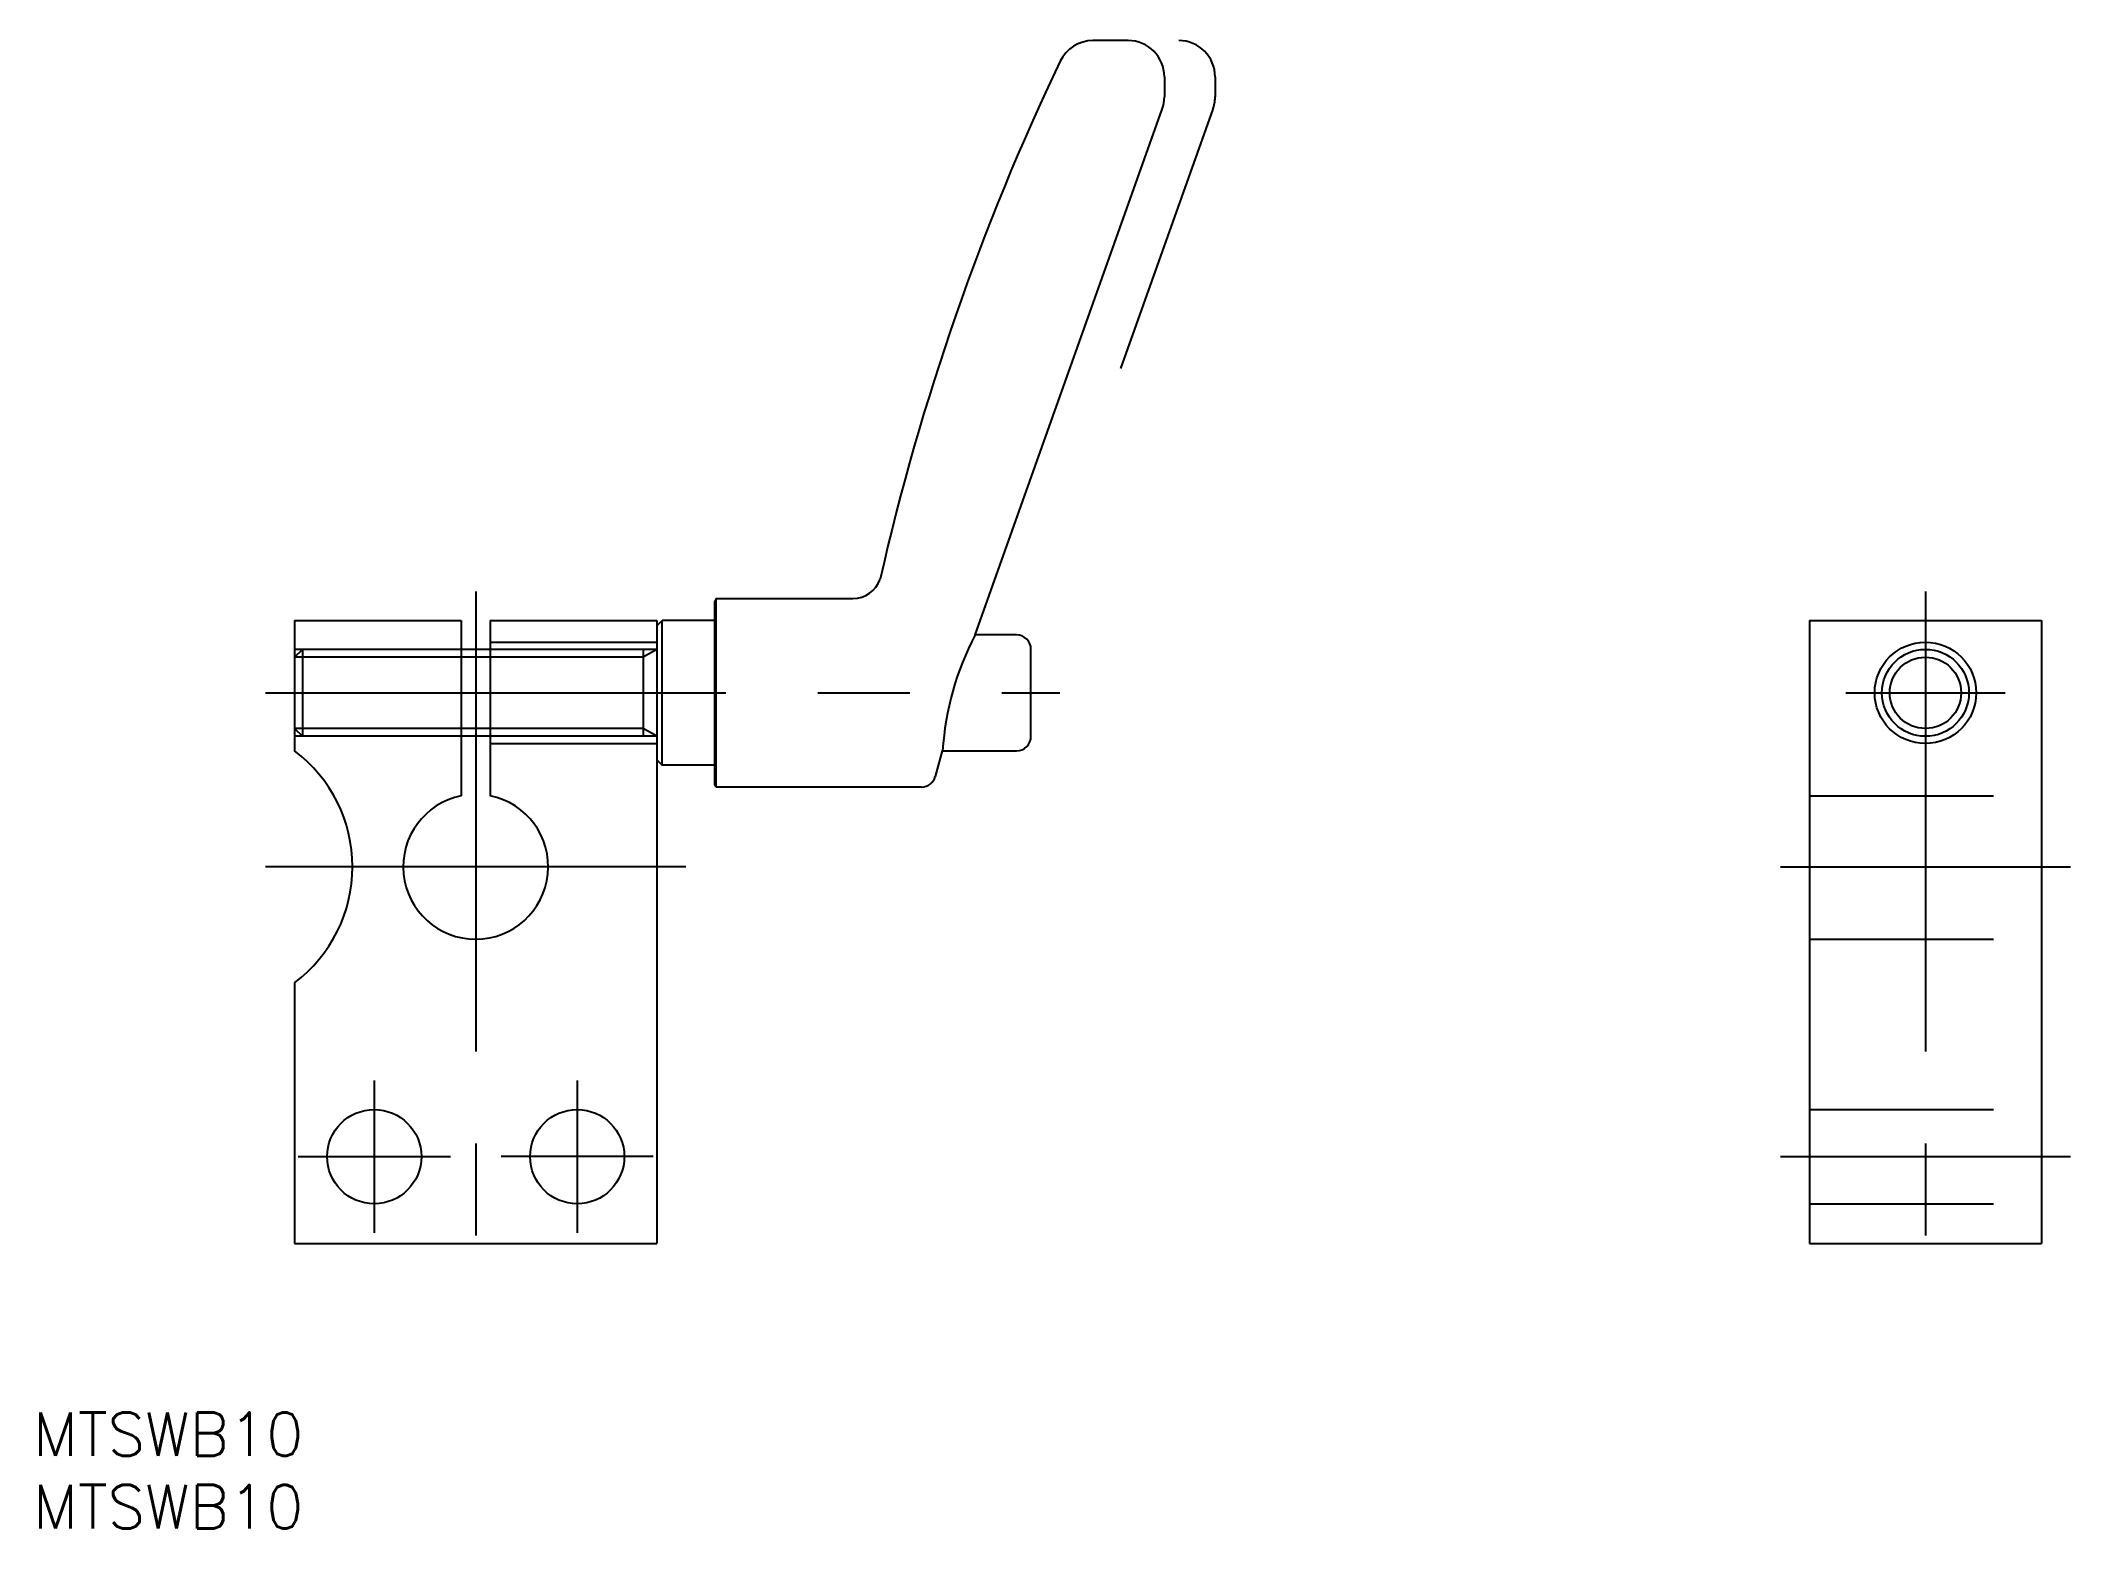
# Model space of a CAD drawing. Header units: millimetres. Extents: x -30 to 110, y -46 to 57.
import ezdxf

# ---------------------------------------------------------------- set-up
doc = ezdxf.new("R2010")
doc.units = ezdxf.units.MM
for name, pattern in [('CENTER', [50.8, 31.75, -6.35, 6.35, -6.35]), ('DASHED', [19.05, 12.7, -6.35]), ('PHANTOM', [63.5, 31.75, -6.35, 6.35, -6.35, 6.35, -6.35])]:
    doc.linetypes.add(name, pattern=pattern)
doc.layers.add('CENTER', color=1, linetype='CENTER')
doc.styles.get("Standard").update_dxf_attribs({"font": 'txt.shx', "height": 3, "bigfont": 'bigfont.shx'})

msp = doc.modelspace()

# ---------------------------------------------------------------- linework, layer by layer
at = {"color": 7, "linetype": 'Continuous', "lineweight": -3}
for p, q in [((45, 57), (42.57, 57)), ((47.5, 54.5), (47.5, 53.11)), ((34.46, 16), (47.36, 52.27)), ((16.59, 18.5), (16.5, 18.3)), ((16.5, 5.7), (16.5, 18.3)), ((16.59, 18.5), (26.01, 18.5)), ((16.59, 5.5), (16.59, 18.5)), ((-12.5, 17), (-1, 17)), ((-12.5, 17), (-12.5, 8)), ((-1, 17), (-1, 4.9)), ((1, 17), (12.5, 17)), ((1, 17), (1, 4.9)), ((12.5, 16.63), (12.87, 17)), ((12.5, 17), (12.5, -26)), ((16.5, 17), (12.87, 17)), ((12.87, 7), (12.87, 17)), ((92, 17), (108, 17)), ((92, 17), (92, -26)), ((108, 17), (108, -26)), ((37.3, 16), (34.46, 16)), ((1, 15), (-1, 15)), ((38.3, 9), (38.3, 15)), ((1, 9), (-1, 9)), ((12.5, 7.37), (12.87, 7)), ((31.71, 6.23), (32.2, 8)), ((32.2, 8), (37.3, 8)), ((16.5, 7), (12.87, 7)), ((16.59, 5.5), (16.5, 5.7)), ((30.74, 5.5), (16.59, 5.5)), ((-12.5, -8), (-12.5, -26)), ((-12.5, -26), (12.5, -26)), ((92, -26), (108, -26))]:
    msp.add_line(p, q, dxfattribs=at)
at = {"color": 3, "linetype": 'PHANTOM', "lineweight": -3}
for p, q in [((51, 54.5), (51, 53.11)), ((44.49, 34.37), (50.86, 52.27))]:
    msp.add_line(p, q, dxfattribs=at)
at = {"color": 3, "linetype": 'DASHED', "lineweight": -3}
for p, q in [((1, 15.5), (12.5, 15.5)), ((-12.5, 14.46), (-11.96, 15)), ((-1, 15), (-12.5, 15)), ((-1, 14.46), (-12.5, 14.46)), ((-11.96, 15), (-11.96, 9)), ((12.5, 15), (1, 15)), ((11.56, 14.46), (1, 14.46)), ((11.56, 15), (11.56, 9)), ((12.5, 15), (11.56, 14.46)), ((-1, 9.54), (-12.5, 9.54)), ((-12.5, 9.54), (-11.96, 9)), ((-1, 9), (-12.5, 9)), ((11.56, 9.54), (1, 9.54)), ((12.5, 9), (1, 9)), ((1, 8.5), (12.5, 8.5)), ((12.5, 9), (11.56, 9.54)), ((92, 4.9), (108, 4.9)), ((92, -5), (108, -5)), ((92, -16.75), (108, -16.75)), ((92, -23.25), (108, -23.25))]:
    msp.add_line(p, q, dxfattribs=at)
at = {"color": 3, "linetype": 'Continuous', "lineweight": -2}
for p, q in [((1, 14.46), (-1, 14.46)), ((1, 9.54), (-1, 9.54))]:
    msp.add_line(p, q, dxfattribs=at)
at = {"color": 7, "linetype": 'Continuous', "lineweight": -3}
for centre, radius in [((100, 12), 3.5), ((100, 12), 2.46), ((-7, -20), 3.25), ((7, -20), 3.25)]:
    msp.add_circle(centre, radius, dxfattribs=at)
at = {"color": 3, "linetype": 'Continuous', "lineweight": -2}
msp.add_circle((100, 12), 3, dxfattribs=at)
at = {"color": 7, "linetype": 'Continuous', "lineweight": -3}
for centre, radius, start, end in [((42.57, 54.5), 2.5, 90, 154.5073), ((45, 54.5), 2.5, 360, 90), ((194.93, -18.15), 171.3, 154.5073, 167.1877), ((45, 53.11), 2.5, 340.4256, 0), ((26.01, 20.5), 2, 270, 340.621), ((51.89, 6.78), 19.72, 152.1114, 176.4391), ((37.3, 15), 1, 0, 90), ((37.3, 9), 1, 270, 0), ((-18.5, 0), 10, 306.8699, 53.1301), ((30.74, 6.5), 1, 270, 344.2753), ((0, 0), 5, 101.537, 78.463)]:
    msp.add_arc(centre, radius, start, end, dxfattribs=at)
at = {"color": 3, "linetype": 'PHANTOM', "lineweight": -3}
for centre, start, end in [((48.5, 54.5), 360, 90), ((48.5, 53.11), 340.4256, 0)]:
    msp.add_arc(centre, 2.5, start, end, dxfattribs=at)
at = {"layer": 'CENTER', "color": 1, "linetype": 'CENTER', "lineweight": -3}
for p, q in [((0, 19), (0, -28)), ((100, 19), (100, -28)), ((-14.5, 12), (40.3, 12)), ((94.5, 12), (105.5, 12)), ((14.5, 0), (-14.5, 0)), ((90, 0), (110, 0)), ((-7, -14.75), (-7, -25.25)), ((7, -14.75), (7, -25.25)), ((-12.25, -20), (-1.75, -20)), ((12.25, -20), (1.75, -20)), ((90, -20), (110, -20))]:
    msp.add_line(p, q, dxfattribs=at)

# ---------------------------------------------------------------- texts
at = {"color": 7, "linetype": 'Continuous', "lineweight": -3, "char_height": 3, "width": 30.39, "attachment_point": 1}
for insert in [(-30.53, -37.65), (-30.53, -42.65)]:
    msp.add_mtext('MTSWB10', dxfattribs=dict(at, insert=insert))

doc.saveas('drawing.dxf')
